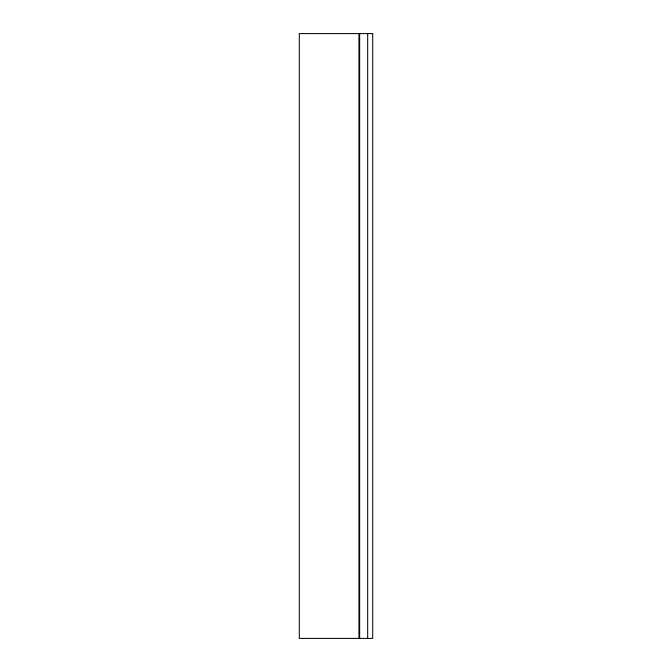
<?xml version="1.0" encoding="UTF-8"?>
<svg xmlns="http://www.w3.org/2000/svg" width="672" height="672" viewBox="0 0 672 672"><rect width="100%" height="100%" fill="white"/><g stroke="black" fill="none" stroke-linecap="round" stroke-linejoin="round"><path stroke-width="1.01" d="M367.676 33.6L367.676 638.4M359.646 33.6L359.646 638.4M358.966 33.6L358.966 638.4M372.716 33.6L299.284 33.6L299.284 638.4L372.716 638.4L372.716 33.6"/></g></svg>
